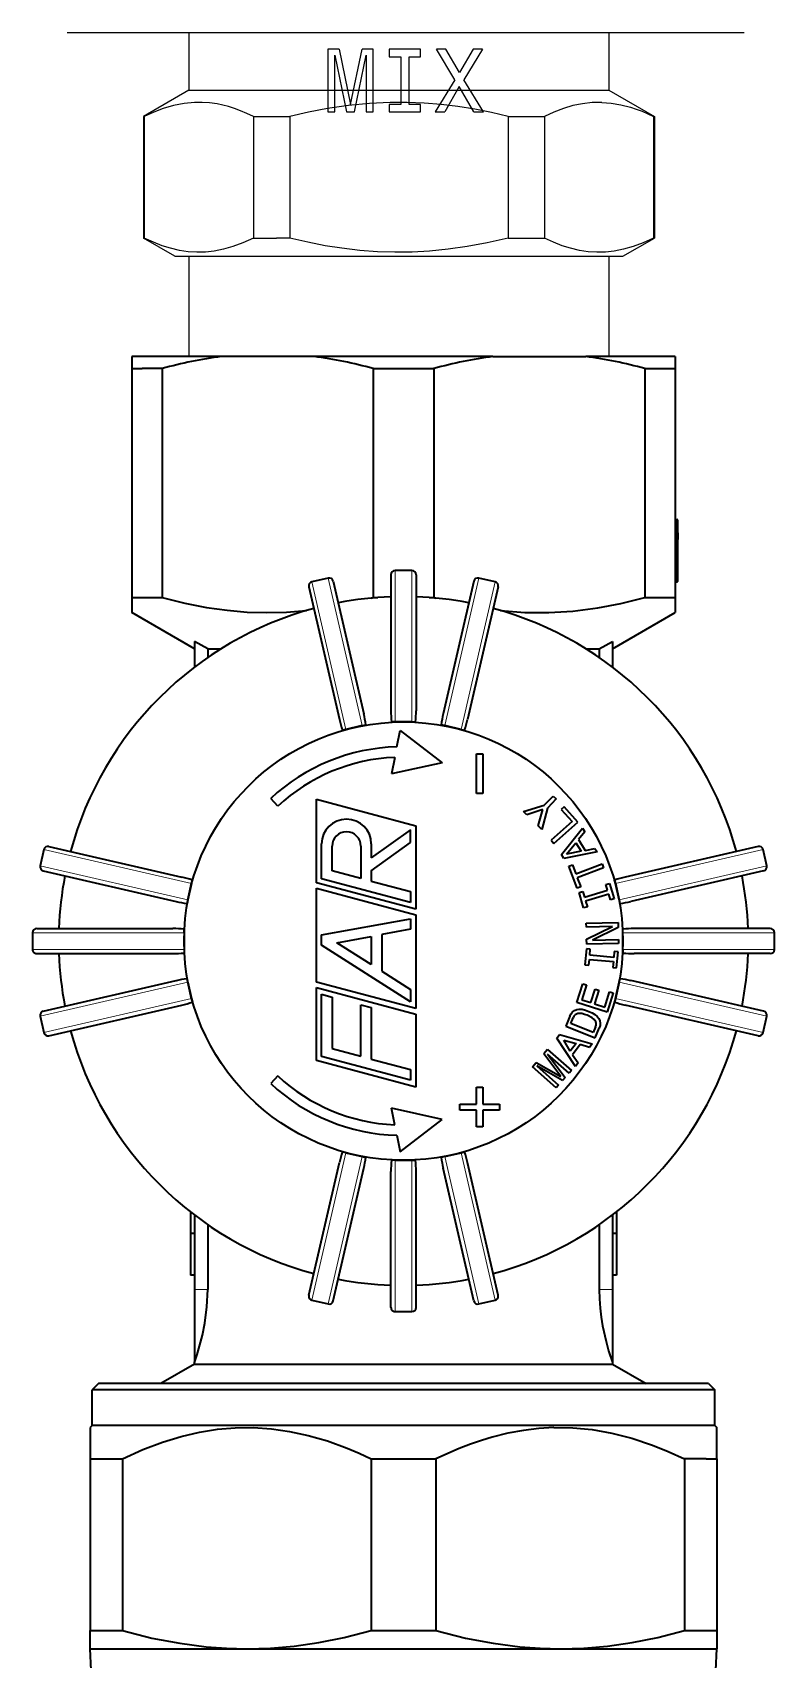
# Model space of a CAD drawing. Header units: millimetres. Extents: x -92220 to 11040, y -5929 to 27498.
# Drawn here: x -88000 to -87964.5, y 24538 to 24616 of the extents above; entities that cross this region are included whole.
import ezdxf

# ---------------------------------------------------------------- set-up
doc = ezdxf.new("R2010")
doc.units = ezdxf.units.MM
doc.layers.add('100 noprint', color=1, linetype='Continuous', plot=False)

msp = doc.modelspace()

# ---------------------------------------------------------------- linework, layer by layer
at = {"layer": '100 noprint'}
for p, q in [((-87998.391, 24615.971), (-87967.974, 24615.971)), ((-87992.568, 24613.209), (-87973.698, 24613.209)), ((-87987.658, 24605.251), (-87971.798, 24605.251))]:
    msp.add_line(p, q, dxfattribs=at)
at = {"layer": '100 noprint', "ltscale": 0.10309}
for p, q in [((-87992.568, 24615.971), (-87992.568, 24613.209)), ((-87972.468, 24615.971), (-87972.468, 24613.209)), ((-87992.568, 24605.251), (-87992.568, 24600.45)), ((-87972.468, 24605.251), (-87972.468, 24600.45))]:
    msp.add_line(p, q, dxfattribs=at)
at = {"layer": '100 noprint', "ltscale": 0.049579}
msp.add_line((-87967.974, 24615.971), (-87965.991, 24615.971), dxfattribs=at)
at = {"layer": '100 noprint', "ltscale": 0.013292}
msp.add_line((-87985.384, 24615.169), (-87985.916, 24615.169), dxfattribs=at)
at = {"layer": '100 noprint', "ltscale": 0.075}
for p, q in [((-87985.916, 24615.169), (-87985.916, 24612.169)), ((-87983.754, 24612.169), (-87983.754, 24615.169))]:
    msp.add_line(p, q, dxfattribs=at)
at = {"layer": '100 noprint', "ltscale": 0.069518}
msp.add_line((-87985.583, 24614.893), (-87985.021, 24612.169), dxfattribs=at)
at = {"layer": '100 noprint', "ltscale": 0.068084}
for p, q in [((-87985.583, 24612.169), (-87985.583, 24614.893)), ((-87984.092, 24614.893), (-87984.092, 24612.169))]:
    msp.add_line(p, q, dxfattribs=at)
at = {"layer": '100 noprint', "ltscale": 0.067547}
msp.add_line((-87985.384, 24615.169), (-87984.835, 24612.524), dxfattribs=at)
at = {"layer": '100 noprint', "ltscale": 0.067569}
msp.add_line((-87984.835, 24612.524), (-87984.282, 24615.169), dxfattribs=at)
at = {"layer": '100 noprint', "ltscale": 0.069496}
msp.add_line((-87984.649, 24612.169), (-87984.092, 24614.893), dxfattribs=at)
at = {"layer": '100 noprint', "ltscale": 0.013184}
msp.add_line((-87983.754, 24615.169), (-87984.282, 24615.169), dxfattribs=at)
at = {"layer": '100 noprint', "ltscale": 0.009078}
for p, q in [((-87982.985, 24615.169), (-87982.985, 24614.806)), ((-87981.481, 24614.806), (-87981.481, 24615.169)), ((-87982.985, 24612.532), (-87982.985, 24612.169)), ((-87981.481, 24612.169), (-87981.481, 24612.532))]:
    msp.add_line(p, q, dxfattribs=at)
at = {"layer": '100 noprint', "ltscale": 0.019851}
for p, q in [((-87982.191, 24615.169), (-87982.985, 24615.169)), ((-87982.985, 24612.169), (-87982.191, 24612.169))]:
    msp.add_line(p, q, dxfattribs=at)
at = {"layer": '100 noprint', "ltscale": 0.013833}
for p, q in [((-87982.985, 24614.806), (-87982.432, 24614.806)), ((-87982.034, 24614.806), (-87981.481, 24614.806)), ((-87982.432, 24612.532), (-87982.985, 24612.532)), ((-87981.481, 24612.532), (-87982.034, 24612.532))]:
    msp.add_line(p, q, dxfattribs=at)
at = {"layer": '100 noprint', "ltscale": 0.056844}
for p, q in [((-87982.432, 24614.806), (-87982.432, 24612.532)), ((-87982.034, 24612.532), (-87982.034, 24614.806))]:
    msp.add_line(p, q, dxfattribs=at)
at = {"layer": '100 noprint', "ltscale": 0.017757}
for p, q in [((-87981.481, 24615.169), (-87982.191, 24615.169)), ((-87982.191, 24612.169), (-87981.481, 24612.169))]:
    msp.add_line(p, q, dxfattribs=at)
at = {"layer": '100 noprint', "ltscale": 0.042813}
msp.add_line((-87979.838, 24613.708), (-87980.724, 24615.173), dxfattribs=at)
at = {"layer": '100 noprint', "ltscale": 0.011347}
msp.add_line((-87980.27, 24615.173), (-87980.724, 24615.173), dxfattribs=at)
at = {"layer": '100 noprint', "ltscale": 0.032159}
msp.add_line((-87979.622, 24614.063), (-87980.27, 24615.173), dxfattribs=at)
at = {"layer": '100 noprint', "ltscale": 0.032323}
msp.add_line((-87978.96, 24615.173), (-87979.622, 24614.063), dxfattribs=at)
at = {"layer": '100 noprint', "ltscale": 0.042777}
msp.add_line((-87978.524, 24615.173), (-87979.414, 24613.712), dxfattribs=at)
at = {"layer": '100 noprint', "ltscale": 0.010915}
msp.add_line((-87978.524, 24615.173), (-87978.96, 24615.173), dxfattribs=at)
at = {"layer": '100 noprint', "ltscale": 0.093819}
for p, q in [((-87992.568, 24613.209), (-87994.746, 24611.951)), ((-87972.468, 24613.209), (-87970.291, 24611.951))]:
    msp.add_line(p, q, dxfattribs=at)
at = {"layer": '100 noprint', "ltscale": 0.045057}
msp.add_line((-87979.838, 24613.708), (-87980.776, 24612.169), dxfattribs=at)
at = {"layer": '100 noprint', "ltscale": 0.034892}
msp.add_line((-87979.635, 24613.384), (-87980.322, 24612.169), dxfattribs=at)
at = {"layer": '100 noprint', "ltscale": 0.035053}
msp.add_line((-87978.934, 24612.169), (-87979.635, 24613.384), dxfattribs=at)
at = {"layer": '100 noprint', "ltscale": 0.045149}
msp.add_line((-87978.476, 24612.169), (-87979.414, 24613.712), dxfattribs=at)
at = {"layer": '100 noprint', "ltscale": 0.045906}
msp.add_line((-87973.698, 24613.209), (-87972.468, 24613.209), dxfattribs=at)
at = {"layer": '100 noprint', "ltscale": 0.001537}
for p, q in [((-87994.746, 24611.951), (-87994.704, 24611.951)), ((-87970.332, 24611.951), (-87970.291, 24611.951)), ((-87994.746, 24606.122), (-87994.704, 24606.122)), ((-87970.332, 24606.122), (-87970.291, 24606.122))]:
    msp.add_line(p, q, dxfattribs=at)
at = {"layer": '100 noprint', "ltscale": 0.217524}
for p, q in [((-87994.746, 24611.951), (-87994.746, 24606.122)), ((-87994.704, 24611.951), (-87994.704, 24606.122)), ((-87989.48, 24611.951), (-87989.48, 24606.122)), ((-87987.743, 24611.951), (-87987.743, 24606.122)), ((-87977.293, 24611.951), (-87977.293, 24606.122)), ((-87975.557, 24611.951), (-87975.557, 24606.122)), ((-87970.332, 24611.951), (-87970.332, 24606.122)), ((-87970.291, 24611.951), (-87970.291, 24606.122))]:
    msp.add_line(p, q, dxfattribs=at)
at = {"layer": '100 noprint', "ltscale": 0.064802}
for p, q in [((-87989.48, 24611.951), (-87987.743, 24611.951)), ((-87977.293, 24611.951), (-87975.557, 24611.951)), ((-87977.293, 24606.122), (-87975.557, 24606.122))]:
    msp.add_line(p, q, dxfattribs=at)
at = {"layer": '100 noprint', "ltscale": 0.008321}
msp.add_line((-87985.916, 24612.169), (-87985.583, 24612.169), dxfattribs=at)
at = {"layer": '100 noprint', "ltscale": 0.009294}
msp.add_line((-87985.021, 24612.169), (-87984.649, 24612.169), dxfattribs=at)
at = {"layer": '100 noprint', "ltscale": 0.008429}
msp.add_line((-87984.092, 24612.169), (-87983.754, 24612.169), dxfattribs=at)
at = {"layer": '100 noprint', "ltscale": 0.011348}
msp.add_line((-87980.776, 24612.169), (-87980.322, 24612.169), dxfattribs=at)
at = {"layer": '100 noprint', "ltscale": 0.011455}
msp.add_line((-87978.934, 24612.169), (-87978.476, 24612.169), dxfattribs=at)
at = {"layer": '100 noprint', "ltscale": 0.064952}
for p, q in [((-87993.238, 24605.251), (-87994.746, 24606.122)), ((-87971.798, 24605.251), (-87970.291, 24606.122))]:
    msp.add_line(p, q, dxfattribs=at)
at = {"layer": '100 noprint', "ltscale": 0.04102}
msp.add_line((-87989.48, 24606.122), (-87988.38, 24606.122), dxfattribs=at)
at = {"layer": '100 noprint', "ltscale": 0.023782}
msp.add_line((-87987.743, 24606.122), (-87988.38, 24606.122), dxfattribs=at)
at = {"layer": '100 noprint', "ltscale": 0.20823}
msp.add_line((-87993.238, 24605.251), (-87987.658, 24605.251), dxfattribs=at)
at = {"layer": '100 noprint', "lineweight": 35}
for p, q in [((-87995.299, 24600.45), (-87995.299, 24599.873)), ((-87993.927, 24600.45), (-87995.299, 24600.45)), ((-87995.299, 24599.873), (-87994.804, 24599.873)), ((-87995.299, 24599.873), (-87995.299, 24588.904)), ((-87993.853, 24599.873), (-87994.804, 24599.873)), ((-87991.017, 24600.45), (-87993.927, 24600.45)), ((-87993.853, 24599.873), (-87993.853, 24588.904)), ((-87986.58, 24600.45), (-87991.017, 24600.45)), ((-87978.017, 24600.45), (-87986.58, 24600.45)), ((-87983.744, 24599.873), (-87980.853, 24599.873)), ((-87983.744, 24599.873), (-87983.744, 24588.904)), ((-87980.853, 24599.873), (-87980.853, 24588.904)), ((-87978.017, 24600.45), (-87973.58, 24600.45)), ((-87969.299, 24600.45), (-87973.58, 24600.45)), ((-87970.744, 24599.873), (-87969.793, 24599.873)), ((-87970.744, 24599.873), (-87970.744, 24588.904)), ((-87969.793, 24599.873), (-87969.299, 24599.873)), ((-87969.299, 24600.45), (-87969.299, 24599.873)), ((-87969.299, 24599.873), (-87969.299, 24588.904)), ((-87969.249, 24592.649), (-87969.222, 24592.649)), ((-87969.172, 24592.465), (-87969.172, 24592.599)), ((-87969.172, 24592.01), (-87969.172, 24592.465)), ((-87969.249, 24591.729), (-87969.222, 24591.729)), ((-87969.172, 24592.01), (-87969.172, 24591.679)), ((-87969.172, 24589.709), (-87969.172, 24591.679)), ((-87985.902, 24589.836), (-87986.681, 24589.656)), ((-87982.899, 24590), (-87982.899, 24583.481)), ((-87981.899, 24590.2), (-87982.699, 24590.2)), ((-87981.699, 24590), (-87981.699, 24583.481)), ((-87977.916, 24589.656), (-87978.696, 24589.836)), ((-87986.831, 24589.416), (-87985.365, 24583.064)), ((-87985.662, 24589.686), (-87984.196, 24583.334)), ((-87978.936, 24589.686), (-87980.402, 24583.334)), ((-87977.766, 24589.416), (-87979.233, 24583.064)), ((-87969.249, 24589.659), (-87969.222, 24589.659)), ((-87969.249, 24589.659), (-87969.222, 24589.659)), ((-87995.299, 24588.904), (-87995.299, 24588.183)), ((-87995.299, 24588.904), (-87993.853, 24588.904)), ((-87992.299, 24586.45), (-87995.299, 24588.183)), ((-87983.84, 24588.878), (-87983.744, 24588.904)), ((-87983.744, 24588.904), (-87983.534, 24588.904)), ((-87981.063, 24588.904), (-87980.853, 24588.904)), ((-87980.853, 24588.904), (-87980.758, 24588.878)), ((-87972.299, 24586.45), (-87969.299, 24588.183)), ((-87970.744, 24588.904), (-87969.793, 24588.904)), ((-87969.793, 24588.904), (-87969.299, 24588.904)), ((-87969.299, 24588.904), (-87969.299, 24588.183)), ((-87991.666, 24586.45), (-87992.299, 24586.794)), ((-87992.299, 24586.794), (-87992.299, 24585.575)), ((-87972.931, 24586.45), (-87972.299, 24586.794)), ((-87972.299, 24586.794), (-87972.299, 24585.575)), ((-87991.666, 24586.45), (-87991.031, 24586.45)), ((-87991.666, 24586.45), (-87991.666, 24586.034)), ((-87973.567, 24586.45), (-87973.523, 24586.45)), ((-87973.523, 24586.45), (-87972.931, 24586.45)), ((-87972.931, 24586.45), (-87972.931, 24586.034)), ((-87984.271, 24582.771), (-87985.051, 24582.591)), ((-87984.271, 24582.771), (-87984.101, 24582.811)), ((-87982.699, 24582.95), (-87982.873, 24582.95)), ((-87981.899, 24582.95), (-87982.699, 24582.95)), ((-87981.899, 24582.95), (-87981.724, 24582.95)), ((-87980.327, 24582.771), (-87980.497, 24582.811)), ((-87979.547, 24582.591), (-87980.327, 24582.771)), ((-87985.051, 24582.591), (-87985.221, 24582.552)), ((-87982.614, 24581.755), (-87982.454, 24582.539)), ((-87982.454, 24582.539), (-87980.445, 24580.993)), ((-87979.547, 24582.591), (-87979.377, 24582.552)), ((-87982.717, 24581.251), (-87982.878, 24580.462)), ((-87978.799, 24581.426), (-87978.499, 24581.426)), ((-87978.799, 24579.526), (-87978.799, 24581.426)), ((-87978.499, 24581.426), (-87978.499, 24579.526)), ((-87980.445, 24580.993), (-87982.878, 24580.462)), ((-87988.313, 24578.914), (-87988.654, 24579.28)), ((-87986.466, 24579.246), (-87981.716, 24577.973)), ((-87986.466, 24575.246), (-87986.466, 24579.246)), ((-87978.499, 24579.526), (-87978.799, 24579.526)), ((-87976.562, 24578.652), (-87975.57, 24578.955)), ((-87975.414, 24578.823), (-87975.681, 24577.797)), ((-87975.57, 24578.955), (-87975.14, 24579.398)), ((-87974.993, 24579.256), (-87975.414, 24578.823)), ((-87975.14, 24579.398), (-87974.993, 24579.256)), ((-87974.613, 24578.875), (-87974.751, 24578.752)), ((-87973.963, 24578.143), (-87974.613, 24578.875)), ((-87976.398, 24578.493), (-87976.562, 24578.652)), ((-87975.626, 24578.75), (-87976.398, 24578.493)), ((-87975.856, 24577.967), (-87975.626, 24578.75)), ((-87974.235, 24578.172), (-87975.235, 24577.282)), ((-87975.101, 24577.131), (-87973.963, 24578.143)), ((-87974.751, 24578.752), (-87974.235, 24578.172)), ((-87981.966, 24577.781), (-87983.841, 24576.435)), ((-87981.966, 24577.166), (-87981.966, 24577.781)), ((-87981.716, 24577.973), (-87981.716, 24573.973)), ((-87975.681, 24577.797), (-87975.856, 24577.967)), ((-87975.235, 24577.282), (-87975.101, 24577.131)), ((-87974.744, 24576.591), (-87973.731, 24577.86)), ((-87973.623, 24577.684), (-87973.923, 24577.314)), ((-87973.923, 24577.314), (-87973.606, 24576.795)), ((-87973.731, 24577.86), (-87973.623, 24577.684)), ((-87999.504, 24576.833), (-87999.684, 24576.054)), ((-87999.264, 24576.983), (-87992.912, 24575.517)), ((-87986.216, 24575.438), (-87986.216, 24577.101)), ((-87985.716, 24575.821), (-87985.716, 24576.997)), ((-87984.341, 24576.997), (-87984.341, 24575.453)), ((-87983.841, 24575.819), (-87981.966, 24577.166)), ((-87983.841, 24577.101), (-87983.841, 24576.435)), ((-87974.627, 24576.4), (-87974.744, 24576.591)), ((-87973.036, 24576.719), (-87974.627, 24576.4)), ((-87974.498, 24576.609), (-87974.046, 24577.159)), ((-87973.802, 24576.758), (-87974.498, 24576.609)), ((-87974.046, 24577.159), (-87973.802, 24576.758)), ((-87973.606, 24576.795), (-87973.141, 24576.891)), ((-87973.141, 24576.891), (-87973.036, 24576.719)), ((-87965.334, 24576.983), (-87971.686, 24575.517)), ((-87964.914, 24576.054), (-87965.094, 24576.833)), ((-87999.534, 24575.814), (-87993.182, 24574.347)), ((-87984.341, 24575.453), (-87985.716, 24575.821)), ((-87983.841, 24575.819), (-87983.841, 24575.319)), ((-87974.388, 24576.037), (-87974.216, 24576.102)), ((-87973.99, 24574.984), (-87974.388, 24576.037)), ((-87974.216, 24576.102), (-87974.053, 24575.671)), ((-87974.053, 24575.671), (-87972.8, 24576.144)), ((-87972.729, 24575.955), (-87973.982, 24575.482)), ((-87972.8, 24576.144), (-87972.729, 24575.955)), ((-87965.064, 24575.814), (-87971.416, 24574.347)), ((-87992.44, 24575.202), (-87992.62, 24574.423)), ((-87992.44, 24575.202), (-87992.4, 24575.372)), ((-87981.716, 24573.973), (-87986.466, 24575.246)), ((-87986.466, 24574.987), (-87981.716, 24573.714)), ((-87986.466, 24570.487), (-87986.466, 24574.987)), ((-87981.966, 24574.299), (-87986.216, 24575.438)), ((-87983.841, 24575.319), (-87981.966, 24574.817)), ((-87973.818, 24575.049), (-87973.99, 24574.984)), ((-87973.982, 24575.482), (-87973.818, 24575.049)), ((-87972.615, 24575.159), (-87972.438, 24575.212)), ((-87972.534, 24574.89), (-87972.615, 24575.159)), ((-87972.438, 24575.212), (-87972.219, 24574.481)), ((-87972.158, 24575.202), (-87972.197, 24575.372)), ((-87971.978, 24574.423), (-87972.158, 24575.202)), ((-87992.62, 24574.423), (-87992.659, 24574.253)), ((-87981.966, 24574.817), (-87981.966, 24574.299)), ((-87973.897, 24574.775), (-87973.721, 24574.828)), ((-87973.678, 24574.043), (-87973.897, 24574.775)), ((-87973.721, 24574.828), (-87973.64, 24574.559)), ((-87973.64, 24574.559), (-87972.534, 24574.89)), ((-87972.476, 24574.697), (-87973.582, 24574.365)), ((-87973.582, 24574.365), (-87973.501, 24574.096)), ((-87972.395, 24574.428), (-87972.476, 24574.697)), ((-87972.219, 24574.481), (-87972.395, 24574.428)), ((-87971.978, 24574.423), (-87971.939, 24574.253)), ((-87986.216, 24572.748), (-87981.966, 24573.522)), ((-87981.966, 24573.522), (-87981.966, 24573.014)), ((-87981.716, 24573.714), (-87981.716, 24569.214)), ((-87973.501, 24574.096), (-87973.678, 24574.043)), ((-88000.049, 24572.85), (-88000.049, 24572.05)), ((-87999.849, 24573.05), (-87993.33, 24573.05)), ((-87992.799, 24572.85), (-87992.799, 24573.025)), ((-87992.799, 24572.85), (-87992.799, 24572.05)), ((-87986.216, 24572.248), (-87986.216, 24572.748)), ((-87985.482, 24572.373), (-87983.841, 24572.672)), ((-87983.841, 24572.672), (-87983.841, 24571.327)), ((-87981.966, 24573.014), (-87983.341, 24572.764)), ((-87983.341, 24572.764), (-87983.341, 24571.009)), ((-87973.551, 24573.306), (-87972.028, 24573.338)), ((-87973.547, 24573.122), (-87973.551, 24573.306)), ((-87972.299, 24573.148), (-87973.547, 24573.122)), ((-87973.535, 24572.545), (-87972.299, 24573.148)), ((-87972.023, 24573.104), (-87973.26, 24572.493)), ((-87972.028, 24573.338), (-87972.023, 24573.104)), ((-87971.799, 24572.85), (-87971.799, 24573.025)), ((-87971.799, 24572.05), (-87971.799, 24572.85)), ((-87964.749, 24573.05), (-87971.268, 24573.05)), ((-87964.549, 24572.05), (-87964.549, 24572.85)), ((-87999.849, 24571.85), (-87993.33, 24571.85)), ((-87992.799, 24572.05), (-87992.799, 24571.876)), ((-87981.966, 24569.54), (-87986.216, 24572.248)), ((-87983.841, 24571.327), (-87985.482, 24572.373)), ((-87973.542, 24572.072), (-87973.615, 24571.312)), ((-87973.359, 24572.055), (-87973.542, 24572.072)), ((-87973.53, 24572.305), (-87973.535, 24572.545)), ((-87972.007, 24572.338), (-87973.53, 24572.305)), ((-87973.386, 24571.775), (-87973.359, 24572.055)), ((-87973.26, 24572.493), (-87972.011, 24572.52)), ((-87972.21, 24571.945), (-87972.236, 24571.665)), ((-87972.026, 24571.928), (-87972.21, 24571.945)), ((-87972.099, 24571.167), (-87972.026, 24571.928)), ((-87972.011, 24572.52), (-87972.007, 24572.338)), ((-87971.799, 24572.05), (-87971.799, 24571.876)), ((-87964.749, 24571.85), (-87971.268, 24571.85)), ((-87973.615, 24571.312), (-87973.431, 24571.294)), ((-87973.431, 24571.294), (-87973.405, 24571.574)), ((-87973.405, 24571.574), (-87972.255, 24571.464)), ((-87972.236, 24571.665), (-87973.386, 24571.775)), ((-87972.255, 24571.464), (-87972.282, 24571.185)), ((-87972.282, 24571.185), (-87972.099, 24571.167)), ((-87999.534, 24569.087), (-87993.182, 24570.554)), ((-87992.62, 24570.478), (-87992.659, 24570.648)), ((-87992.62, 24570.478), (-87992.44, 24569.699)), ((-87981.716, 24569.214), (-87986.466, 24570.487)), ((-87983.341, 24571.009), (-87981.966, 24570.133)), ((-87974.003, 24569.501), (-87973.718, 24570.405)), ((-87973.542, 24570.35), (-87973.766, 24569.638)), ((-87973.718, 24570.405), (-87973.542, 24570.35)), ((-87972.158, 24569.699), (-87971.978, 24570.478)), ((-87971.978, 24570.478), (-87971.939, 24570.648)), ((-87965.064, 24569.087), (-87971.416, 24570.554)), ((-87992.44, 24569.699), (-87992.4, 24569.529)), ((-87986.466, 24570.228), (-87981.716, 24568.955)), ((-87986.466, 24566.728), (-87986.466, 24570.228)), ((-87986.216, 24566.92), (-87986.216, 24569.902)), ((-87986.216, 24569.902), (-87985.716, 24569.768)), ((-87985.716, 24569.768), (-87985.716, 24567.304)), ((-87981.966, 24570.133), (-87981.966, 24569.54)), ((-87972.55, 24569.043), (-87974.003, 24569.501)), ((-87973.766, 24569.638), (-87973.331, 24569.501)), ((-87973.331, 24569.501), (-87973.126, 24570.15)), ((-87972.953, 24570.095), (-87973.157, 24569.446)), ((-87973.126, 24570.15), (-87972.953, 24570.095)), ((-87972.665, 24569.291), (-87972.436, 24570.019)), ((-87972.26, 24569.964), (-87972.55, 24569.043)), ((-87972.436, 24570.019), (-87972.26, 24569.964)), ((-87972.158, 24569.699), (-87972.197, 24569.529)), ((-87999.684, 24568.847), (-87999.504, 24568.068)), ((-87999.264, 24567.918), (-87992.912, 24569.384)), ((-87984.341, 24566.935), (-87984.341, 24569.4)), ((-87984.341, 24569.4), (-87983.841, 24569.266)), ((-87983.841, 24569.266), (-87983.841, 24566.801)), ((-87981.716, 24568.955), (-87981.716, 24565.455)), ((-87974.345, 24568.85), (-87974.535, 24568.38)), ((-87974.289, 24568.501), (-87974.182, 24568.768)), ((-87973.157, 24569.446), (-87972.665, 24569.291)), ((-87965.334, 24567.918), (-87971.686, 24569.384)), ((-87965.094, 24568.068), (-87964.914, 24568.847)), ((-87974.961, 24567.8), (-87974.828, 24567.98)), ((-87974.828, 24567.98), (-87973.269, 24567.525)), ((-87974.535, 24568.38), (-87973.122, 24567.81)), ((-87973.215, 24568.067), (-87974.289, 24568.501)), ((-87973.107, 24568.334), (-87973.215, 24568.067)), ((-87973.122, 24567.81), (-87972.932, 24568.28)), ((-87985.716, 24567.304), (-87984.341, 24566.935)), ((-87975.407, 24567.255), (-87975.584, 24567.055)), ((-87975.407, 24567.255), (-87974.264, 24566.249)), ((-87974.062, 24566.449), (-87974.961, 24567.8)), ((-87974.316, 24567.173), (-87974.621, 24567.7)), ((-87974.621, 24567.7), (-87974.038, 24567.551)), ((-87974.038, 24567.551), (-87974.316, 24567.173)), ((-87973.847, 24567.495), (-87974.208, 24567.006)), ((-87973.392, 24567.359), (-87973.847, 24567.495)), ((-87973.269, 24567.525), (-87973.392, 24567.359)), ((-87981.716, 24565.455), (-87986.466, 24566.728)), ((-87981.966, 24565.781), (-87986.216, 24566.92)), ((-87983.841, 24566.801), (-87981.966, 24566.299)), ((-87976.132, 24566.432), (-87975.954, 24566.635)), ((-87974.989, 24565.425), (-87976.132, 24566.432)), ((-87975.954, 24566.635), (-87974.762, 24565.956)), ((-87975.915, 24566.466), (-87974.878, 24565.552)), ((-87974.689, 24565.766), (-87975.915, 24566.466)), ((-87974.762, 24565.956), (-87975.584, 24567.055)), ((-87975.415, 24567.034), (-87974.564, 24565.908)), ((-87974.377, 24566.12), (-87975.415, 24567.034)), ((-87974.208, 24567.006), (-87973.942, 24566.611)), ((-87973.942, 24566.611), (-87974.062, 24566.449)), ((-87988.313, 24565.987), (-87988.654, 24565.621)), ((-87981.966, 24566.299), (-87981.966, 24565.781)), ((-87974.564, 24565.908), (-87974.689, 24565.766)), ((-87974.264, 24566.249), (-87974.377, 24566.12)), ((-87978.799, 24565.445), (-87978.499, 24565.445)), ((-87978.799, 24564.645), (-87978.799, 24565.445)), ((-87978.499, 24565.445), (-87978.499, 24564.645)), ((-87974.878, 24565.552), (-87974.989, 24565.425)), ((-87982.717, 24563.65), (-87982.878, 24564.439)), ((-87980.445, 24563.908), (-87982.878, 24564.439)), ((-87979.599, 24564.645), (-87978.799, 24564.645)), ((-87979.599, 24564.345), (-87979.599, 24564.645)), ((-87978.799, 24564.345), (-87979.599, 24564.345)), ((-87978.799, 24563.545), (-87978.799, 24564.345)), ((-87978.499, 24564.645), (-87977.699, 24564.645)), ((-87978.499, 24564.345), (-87978.499, 24563.545)), ((-87977.699, 24564.345), (-87978.499, 24564.345)), ((-87977.699, 24564.645), (-87977.699, 24564.345)), ((-87982.454, 24562.362), (-87980.445, 24563.908)), ((-87978.499, 24563.545), (-87978.799, 24563.545)), ((-87982.614, 24563.146), (-87982.454, 24562.362)), ((-87986.831, 24555.485), (-87985.365, 24561.837)), ((-87985.051, 24562.31), (-87985.221, 24562.349)), ((-87985.051, 24562.31), (-87984.271, 24562.13)), ((-87984.271, 24562.13), (-87984.101, 24562.09)), ((-87982.699, 24561.95), (-87982.873, 24561.95)), ((-87982.699, 24561.95), (-87981.899, 24561.95)), ((-87981.899, 24561.95), (-87981.724, 24561.95)), ((-87980.327, 24562.13), (-87980.497, 24562.09)), ((-87980.327, 24562.13), (-87979.547, 24562.31)), ((-87979.547, 24562.31), (-87979.377, 24562.349)), ((-87977.766, 24555.485), (-87979.233, 24561.837)), ((-87985.662, 24555.215), (-87984.196, 24561.567)), ((-87982.899, 24554.9), (-87982.899, 24561.42)), ((-87981.699, 24554.9), (-87981.699, 24561.42)), ((-87978.936, 24555.215), (-87980.402, 24561.567)), ((-87992.499, 24559.481), (-87992.499, 24558.45)), ((-87992.299, 24559.326), (-87992.299, 24555.766)), ((-87972.299, 24559.326), (-87972.299, 24555.766)), ((-87972.099, 24559.481), (-87972.099, 24558.45)), ((-87991.666, 24558.867), (-87991.666, 24555.766)), ((-87972.931, 24558.867), (-87972.931, 24555.766)), ((-87992.299, 24558.45), (-87992.499, 24558.45)), ((-87992.499, 24558.45), (-87992.499, 24556.45)), ((-87972.099, 24558.45), (-87972.299, 24558.45)), ((-87972.099, 24558.45), (-87972.099, 24556.45)), ((-87992.299, 24556.45), (-87992.499, 24556.45)), ((-87972.099, 24556.45), (-87972.299, 24556.45)), ((-87992.299, 24555.766), (-87992.299, 24552.266)), ((-87972.299, 24555.766), (-87972.299, 24552.266)), ((-87986.681, 24555.245), (-87985.902, 24555.065)), ((-87982.699, 24554.7), (-87981.899, 24554.7)), ((-87978.696, 24555.065), (-87977.916, 24555.245)), ((-87992.299, 24552.183), (-87993.913, 24551.25)), ((-87992.299, 24552.183), (-87992.299, 24552.266)), ((-87992.299, 24552.183), (-87973.523, 24552.183)), ((-87973.523, 24552.183), (-87972.299, 24552.183)), ((-87972.299, 24552.266), (-87972.299, 24552.183)), ((-87972.299, 24552.183), (-87970.684, 24551.25)), ((-87996.899, 24551.25), (-87997.199, 24550.95)), ((-87975.155, 24550.95), (-87997.199, 24550.95)), ((-87997.199, 24549.25), (-87997.199, 24550.95)), ((-87975.299, 24551.25), (-87996.899, 24551.25)), ((-87967.699, 24551.25), (-87975.299, 24551.25)), ((-87967.399, 24550.95), (-87975.155, 24550.95)), ((-87967.699, 24551.25), (-87967.399, 24550.95)), ((-87967.399, 24549.25), (-87967.399, 24550.95)), ((-87997.199, 24549.25), (-87997.299, 24549.15)), ((-87975.155, 24549.25), (-87997.199, 24549.25)), ((-87967.399, 24549.25), (-87975.155, 24549.25)), ((-87967.399, 24549.25), (-87967.299, 24549.15)), ((-87997.299, 24549.15), (-87997.299, 24547.65)), ((-87967.299, 24547.65), (-87967.299, 24549.15)), ((-87997.299, 24547.65), (-87997.299, 24539.417)), ((-87997.299, 24547.65), (-87995.752, 24547.65)), ((-87995.752, 24547.65), (-87995.752, 24539.417)), ((-87983.846, 24547.65), (-87983.846, 24539.417)), ((-87983.846, 24547.65), (-87980.752, 24547.65)), ((-87980.752, 24547.65), (-87980.752, 24539.417)), ((-87968.846, 24547.65), (-87968.846, 24539.417)), ((-87967.819, 24547.65), (-87968.846, 24547.65)), ((-87967.819, 24547.65), (-87967.299, 24547.65)), ((-87967.299, 24547.65), (-87967.299, 24539.417)), ((-87997.299, 24538.55), (-87997.299, 24539.417)), ((-87997.299, 24539.417), (-87995.752, 24539.417)), ((-87983.846, 24539.417), (-87980.752, 24539.417)), ((-87968.846, 24539.417), (-87967.819, 24539.417)), ((-87967.819, 24539.417), (-87967.299, 24539.417)), ((-87967.299, 24539.417), (-87967.299, 24538.55)), ((-87997.299, 24538.55), (-87989.801, 24538.55)), ((-87997.245, 24537.524), (-87997.299, 24538.55)), ((-87989.801, 24538.55), (-87989.796, 24538.55)), ((-87989.796, 24538.55), (-87974.801, 24538.55)), ((-87974.796, 24538.55), (-87974.801, 24538.55)), ((-87974.796, 24538.55), (-87969.135, 24538.55)), ((-87969.135, 24538.55), (-87967.299, 24538.55)), ((-87967.353, 24537.524), (-87967.299, 24538.55))]:
    msp.add_line(p, q, dxfattribs=at)
at = {"layer": '100 noprint', "lineweight": 13}
for p, q in [((-87969.299, 24592.465), (-87969.249, 24592.465)), ((-87969.249, 24592.649), (-87969.249, 24592.465)), ((-87969.249, 24592.01), (-87969.249, 24592.465)), ((-87969.249, 24592.465), (-87969.222, 24592.465)), ((-87969.222, 24592.465), (-87969.222, 24592.649)), ((-87969.222, 24592.01), (-87969.222, 24592.465)), ((-87969.172, 24592.465), (-87969.222, 24592.465)), ((-87969.299, 24592.01), (-87969.249, 24592.01)), ((-87969.249, 24592.01), (-87969.249, 24591.729)), ((-87969.249, 24592.01), (-87969.222, 24592.01)), ((-87969.249, 24591.729), (-87969.249, 24589.659)), ((-87969.222, 24592.01), (-87969.222, 24591.729)), ((-87969.172, 24592.01), (-87969.222, 24592.01)), ((-87969.222, 24589.659), (-87969.222, 24591.729)), ((-87985.902, 24589.836), (-87984.271, 24582.771)), ((-87982.699, 24590.2), (-87982.699, 24582.95)), ((-87981.899, 24590.2), (-87981.899, 24582.95)), ((-87978.696, 24589.836), (-87980.327, 24582.771)), ((-87986.681, 24589.656), (-87985.051, 24582.591)), ((-87977.916, 24589.656), (-87979.547, 24582.591)), ((-87999.504, 24576.833), (-87992.44, 24575.202)), ((-87965.094, 24576.833), (-87972.158, 24575.202)), ((-87999.684, 24576.054), (-87992.62, 24574.423)), ((-87964.914, 24576.054), (-87971.978, 24574.423)), ((-88000.049, 24572.85), (-87992.799, 24572.85)), ((-87964.549, 24572.85), (-87971.799, 24572.85)), ((-88000.049, 24572.05), (-87992.799, 24572.05)), ((-87964.549, 24572.05), (-87971.799, 24572.05)), ((-87999.684, 24568.847), (-87992.62, 24570.478)), ((-87964.914, 24568.847), (-87971.978, 24570.478)), ((-87999.504, 24568.068), (-87992.44, 24569.699)), ((-87965.094, 24568.068), (-87972.158, 24569.699)), ((-87986.681, 24555.245), (-87985.051, 24562.31)), ((-87985.902, 24555.065), (-87984.271, 24562.13)), ((-87982.699, 24554.7), (-87982.699, 24561.95)), ((-87981.899, 24554.7), (-87981.899, 24561.95)), ((-87978.696, 24555.065), (-87980.327, 24562.13)), ((-87977.916, 24555.245), (-87979.547, 24562.31)), ((-87991.666, 24555.766), (-87992.299, 24555.766)), ((-87972.299, 24555.766), (-87972.931, 24555.766))]:
    msp.add_line(p, q, dxfattribs=at)
at = {"layer": '100 noprint', "flags": 128}
for points in [[(-87989.48, 24611.951), (-87989.791, 24612.097), (-87990.102, 24612.227), (-87990.39, 24612.333), (-87990.678, 24612.423), (-87990.949, 24612.493), (-87991.219, 24612.549), (-87991.579, 24612.601), (-87991.938, 24612.626), (-87992.298, 24612.624), (-87992.798, 24612.576), (-87993.299, 24612.478), (-87993.801, 24612.33), (-87994.252, 24612.158), (-87994.704, 24611.951)], [(-87977.293, 24611.951), (-87978.093, 24612.136), (-87978.893, 24612.294), (-87979.691, 24612.423), (-87980.502, 24612.523), (-87981.312, 24612.59), (-87982.121, 24612.624), (-87982.929, 24612.624), (-87983.929, 24612.576), (-87984.931, 24612.478), (-87985.935, 24612.33), (-87986.839, 24612.158), (-87987.743, 24611.951)], [(-87972.814, 24612.626), (-87973.271, 24612.617), (-87973.729, 24612.564), (-87974.188, 24612.469), (-87974.643, 24612.333), (-87975.1, 24612.16), (-87975.557, 24611.951)], [(-87972.814, 24612.626), (-87972.356, 24612.592), (-87971.897, 24612.515), (-87971.438, 24612.395), (-87971.162, 24612.305), (-87970.885, 24612.2), (-87970.332, 24611.951)], [(-87989.48, 24606.122), (-87989.983, 24605.894), (-87990.459, 24605.717), (-87990.916, 24605.588), (-87991.358, 24605.501), (-87991.775, 24605.455), (-87992.189, 24605.446), (-87992.604, 24605.472), (-87993.025, 24605.535), (-87993.456, 24605.636), (-87993.854, 24605.761), (-87994.269, 24605.922), (-87994.704, 24606.122)], [(-87977.293, 24606.122), (-87978.3, 24605.894), (-87979.253, 24605.717), (-87980.165, 24605.588), (-87981.05, 24605.501), (-87981.885, 24605.455), (-87982.713, 24605.446), (-87983.543, 24605.472), (-87984.384, 24605.535), (-87985.246, 24605.636), (-87986.043, 24605.761), (-87986.872, 24605.922), (-87987.743, 24606.122)], [(-87970.332, 24606.122), (-87970.835, 24605.894), (-87971.312, 24605.717), (-87971.768, 24605.588), (-87972.21, 24605.501), (-87972.628, 24605.455), (-87973.042, 24605.446), (-87973.457, 24605.472), (-87973.877, 24605.535), (-87974.308, 24605.636), (-87974.706, 24605.761), (-87975.121, 24605.922), (-87975.557, 24606.122)]]:
    msp.add_lwpolyline(points, dxfattribs=at)
at = {"layer": '100 noprint', "lineweight": 35, "flags": 128}
for points in [[(-87993.853, 24588.904), (-87992.762, 24588.634), (-87991.731, 24588.433), (-87990.742, 24588.294), (-87989.784, 24588.211), (-87988.84, 24588.183), (-87987.897, 24588.207), (-87986.941, 24588.284)], [(-87977.657, 24588.284), (-87976.494, 24588.197), (-87975.346, 24588.189), (-87974.188, 24588.259), (-87972.997, 24588.411), (-87971.904, 24588.619), (-87970.744, 24588.904)], [(-87974.345, 24568.85), (-87974.283, 24568.967), (-87974.207, 24569.062), (-87974.115, 24569.13), (-87974.008, 24569.173), (-87973.888, 24569.191), (-87973.749, 24569.182), (-87973.585, 24569.146), (-87973.278, 24569.019), (-87973.138, 24568.931), (-87973.038, 24568.844), (-87972.957, 24568.74), (-87972.91, 24568.634), (-87972.888, 24568.52), (-87972.894, 24568.398), (-87972.932, 24568.28)], [(-87973.107, 24568.334), (-87973.081, 24568.415), (-87973.079, 24568.498), (-87973.098, 24568.575), (-87973.176, 24568.696), (-87973.276, 24568.776), (-87973.506, 24568.895), (-87973.63, 24568.94), (-87973.76, 24568.974), (-87973.889, 24568.986), (-87973.952, 24568.978), (-87974.089, 24568.91), (-87974.145, 24568.846), (-87974.182, 24568.768)], [(-87992.299, 24552.266), (-87992.172, 24552.648), (-87992.007, 24553.216), (-87991.922, 24553.565), (-87991.806, 24554.143), (-87991.703, 24554.935), (-87991.666, 24555.766)], [(-87972.931, 24555.766), (-87972.921, 24555.315), (-87972.889, 24554.871), (-87972.838, 24554.439), (-87972.771, 24554.024), (-87972.606, 24553.274), (-87972.482, 24552.829), (-87972.299, 24552.266)], [(-87995.752, 24547.65), (-87994.771, 24548.089), (-87993.834, 24548.444), (-87992.931, 24548.721), (-87992.054, 24548.926), (-87991.196, 24549.064), (-87990.349, 24549.137), (-87989.487, 24549.146), (-87988.623, 24549.089), (-87987.749, 24548.965), (-87986.858, 24548.771), (-87985.942, 24548.503), (-87984.991, 24548.156), (-87984.427, 24547.918), (-87983.846, 24547.65)], [(-87975.105, 24549.146), (-87975.83, 24549.103), (-87976.561, 24549.013), (-87977.302, 24548.874), (-87978.058, 24548.685), (-87978.573, 24548.53), (-87979.099, 24548.35), (-87979.636, 24548.144), (-87980.752, 24547.65)], [(-87975.105, 24549.146), (-87974.191, 24549.134), (-87973.272, 24549.047), (-87972.337, 24548.884), (-87971.379, 24548.64), (-87970.388, 24548.309), (-87969.631, 24548.007), (-87968.846, 24547.65)], [(-87995.752, 24539.417), (-87994.338, 24539.064), (-87993.009, 24538.811), (-87991.738, 24538.646), (-87990.764, 24538.574), (-87989.801, 24538.55)], [(-87989.796, 24538.55), (-87988.671, 24538.583), (-87987.529, 24538.682), (-87986.353, 24538.85), (-87985.136, 24539.091), (-87983.846, 24539.417)], [(-87980.752, 24539.417), (-87979.338, 24539.064), (-87978.009, 24538.811), (-87976.738, 24538.646), (-87975.764, 24538.574), (-87974.801, 24538.55)], [(-87974.796, 24538.55), (-87973.671, 24538.583), (-87972.529, 24538.682), (-87971.353, 24538.85), (-87970.136, 24539.091), (-87968.846, 24539.417)]]:
    msp.add_lwpolyline(points, dxfattribs=at)
at = {"layer": '100 noprint', "lineweight": 35}
msp.add_circle((-87982.299, 24572.45), 10.5, dxfattribs=at)
for centre, radius, start, end in [((-87988.27, 24579.749), 20.884, 97.55889, 105.50511), ((-87989.327, 24579.749), 20.884, 74.49489, 82.44111), ((-87975.27, 24579.749), 20.884, 97.55889, 105.50511), ((-87976.327, 24579.749), 20.884, 74.49489, 82.44111), ((-87969.249, 24592.699), 0.05, 180, 270.00001), ((-87969.222, 24592.599), 0.05, 360, 90), ((-87969.249, 24591.779), 0.05, 180, 269.99999), ((-87969.222, 24591.679), 0.05, 360, 90), ((-87985.857, 24589.641), 0.2, 13, 103), ((-87982.699, 24590), 0.2, 90, 180), ((-87981.899, 24590), 0.2, 360, 90), ((-87978.741, 24589.641), 0.2, 77, 167), ((-87986.636, 24589.461), 0.2, 103, 193), ((-87982.299, 24572.45), 16.5, 92.08394, 100.91606), ((-87982.299, 24572.45), 16.5, 79.08394, 87.91606), ((-87977.961, 24589.461), 0.2, 347, 77), ((-87969.249, 24589.609), 0.05, 90, 180), ((-87969.249, 24589.609), 0.05, 90, 180), ((-87969.222, 24589.709), 0.05, 270.00001, 360), ((-87969.222, 24589.709), 0.05, 269.99999, 360), ((-87982.299, 24572.45), 16.5, 105.08394, 164.91606), ((-87982.299, 24572.45), 16.5, 15.08394, 74.91606), ((-87980.209, 24584.24), 5.288, 192.85322, 198.61468), ((-87989.345, 24582.131), 5.288, 7.38532, 13.14678), ((-87977.611, 24583.468), 5.288, 179.85322, 185.61468), ((-87986.987, 24583.468), 5.288, 354.38532, 0.14678), ((-87975.252, 24582.131), 5.288, 166.85322, 172.61468), ((-87984.389, 24584.24), 5.288, 341.38532, 347.14678), ((-87982.352, 24572.509), 9.25, 91.62379, 132.94432), ((-87982.352, 24572.509), 8.75, 92.39011, 132.94432), ((-87985.028, 24577.101), 1.188, 360, 180), ((-87985.028, 24576.997), 0.687, 360, 180), ((-87999.309, 24576.788), 0.2, 77, 167), ((-87965.289, 24576.788), 0.2, 13, 103), ((-87999.489, 24576.009), 0.2, 167, 257), ((-87965.109, 24576.009), 0.2, 283, 13), ((-87982.299, 24572.45), 16.5, 169.08394, 177.91606), ((-87994.088, 24570.361), 5.288, 71.38532, 77.14678), ((-87970.509, 24570.361), 5.288, 102.85322, 108.61468), ((-87982.299, 24572.45), 16.5, 2.08394, 10.91606), ((-87991.979, 24579.497), 5.288, 256.85322, 262.61467), ((-87972.618, 24579.497), 5.288, 277.38533, 283.14678), ((-87999.849, 24572.85), 0.2, 90, 180), ((-87993.316, 24567.762), 5.288, 84.38532, 90.14678), ((-87971.281, 24567.762), 5.288, 89.85322, 95.61468), ((-87964.749, 24572.85), 0.2, 360, 90), ((-87999.849, 24572.05), 0.2, 180, 270.00001), ((-87982.299, 24572.45), 16.5, 182.08394, 190.91606), ((-87993.316, 24577.139), 5.288, 269.85322, 275.61468), ((-87971.281, 24577.139), 5.288, 264.38532, 270.14678), ((-87982.299, 24572.45), 16.5, 349.08394, 357.91606), ((-87964.749, 24572.05), 0.2, 270.00001, 360), ((-87991.979, 24565.404), 5.288, 97.38532, 103.14678), ((-87972.618, 24565.404), 5.288, 76.85322, 82.61468), ((-87994.088, 24574.54), 5.288, 282.85322, 288.61468), ((-87970.509, 24574.54), 5.288, 251.38532, 257.14678), ((-87999.489, 24568.892), 0.2, 103, 193), ((-87965.109, 24568.892), 0.2, 347, 77), ((-87999.309, 24568.113), 0.2, 193, 283), ((-87982.299, 24572.45), 16.5, 195.08394, 254.91605), ((-87982.299, 24572.45), 16.5, 285.08395, 344.91606), ((-87965.289, 24568.113), 0.2, 257, 347), ((-87982.352, 24572.392), 9.25, 227.05568, 268.37621), ((-87982.352, 24572.392), 8.75, 227.05568, 267.60989), ((-87980.209, 24560.661), 5.288, 161.38532, 167.14678), ((-87989.345, 24562.77), 5.288, 346.85322, 352.61468), ((-87977.611, 24561.433), 5.288, 174.38532, 180.14678), ((-87986.987, 24561.433), 5.288, 359.85322, 5.61468), ((-87975.252, 24562.77), 5.288, 187.38532, 193.14678), ((-87984.389, 24560.661), 5.288, 12.85322, 18.61468), ((-87982.299, 24572.45), 16.5, 259.08394, 267.91606), ((-87982.299, 24572.45), 16.5, 272.08394, 280.91606), ((-87986.636, 24555.44), 0.2, 167, 257), ((-87977.961, 24555.44), 0.2, 283, 13), ((-87985.857, 24555.26), 0.2, 257, 347), ((-87982.699, 24554.9), 0.2, 180, 270.00001), ((-87981.899, 24554.9), 0.2, 270.00001, 360), ((-87978.741, 24555.26), 0.2, 193, 283)]:
    msp.add_arc(centre, radius, start, end, dxfattribs=at)

doc.saveas('drawing.dxf')
